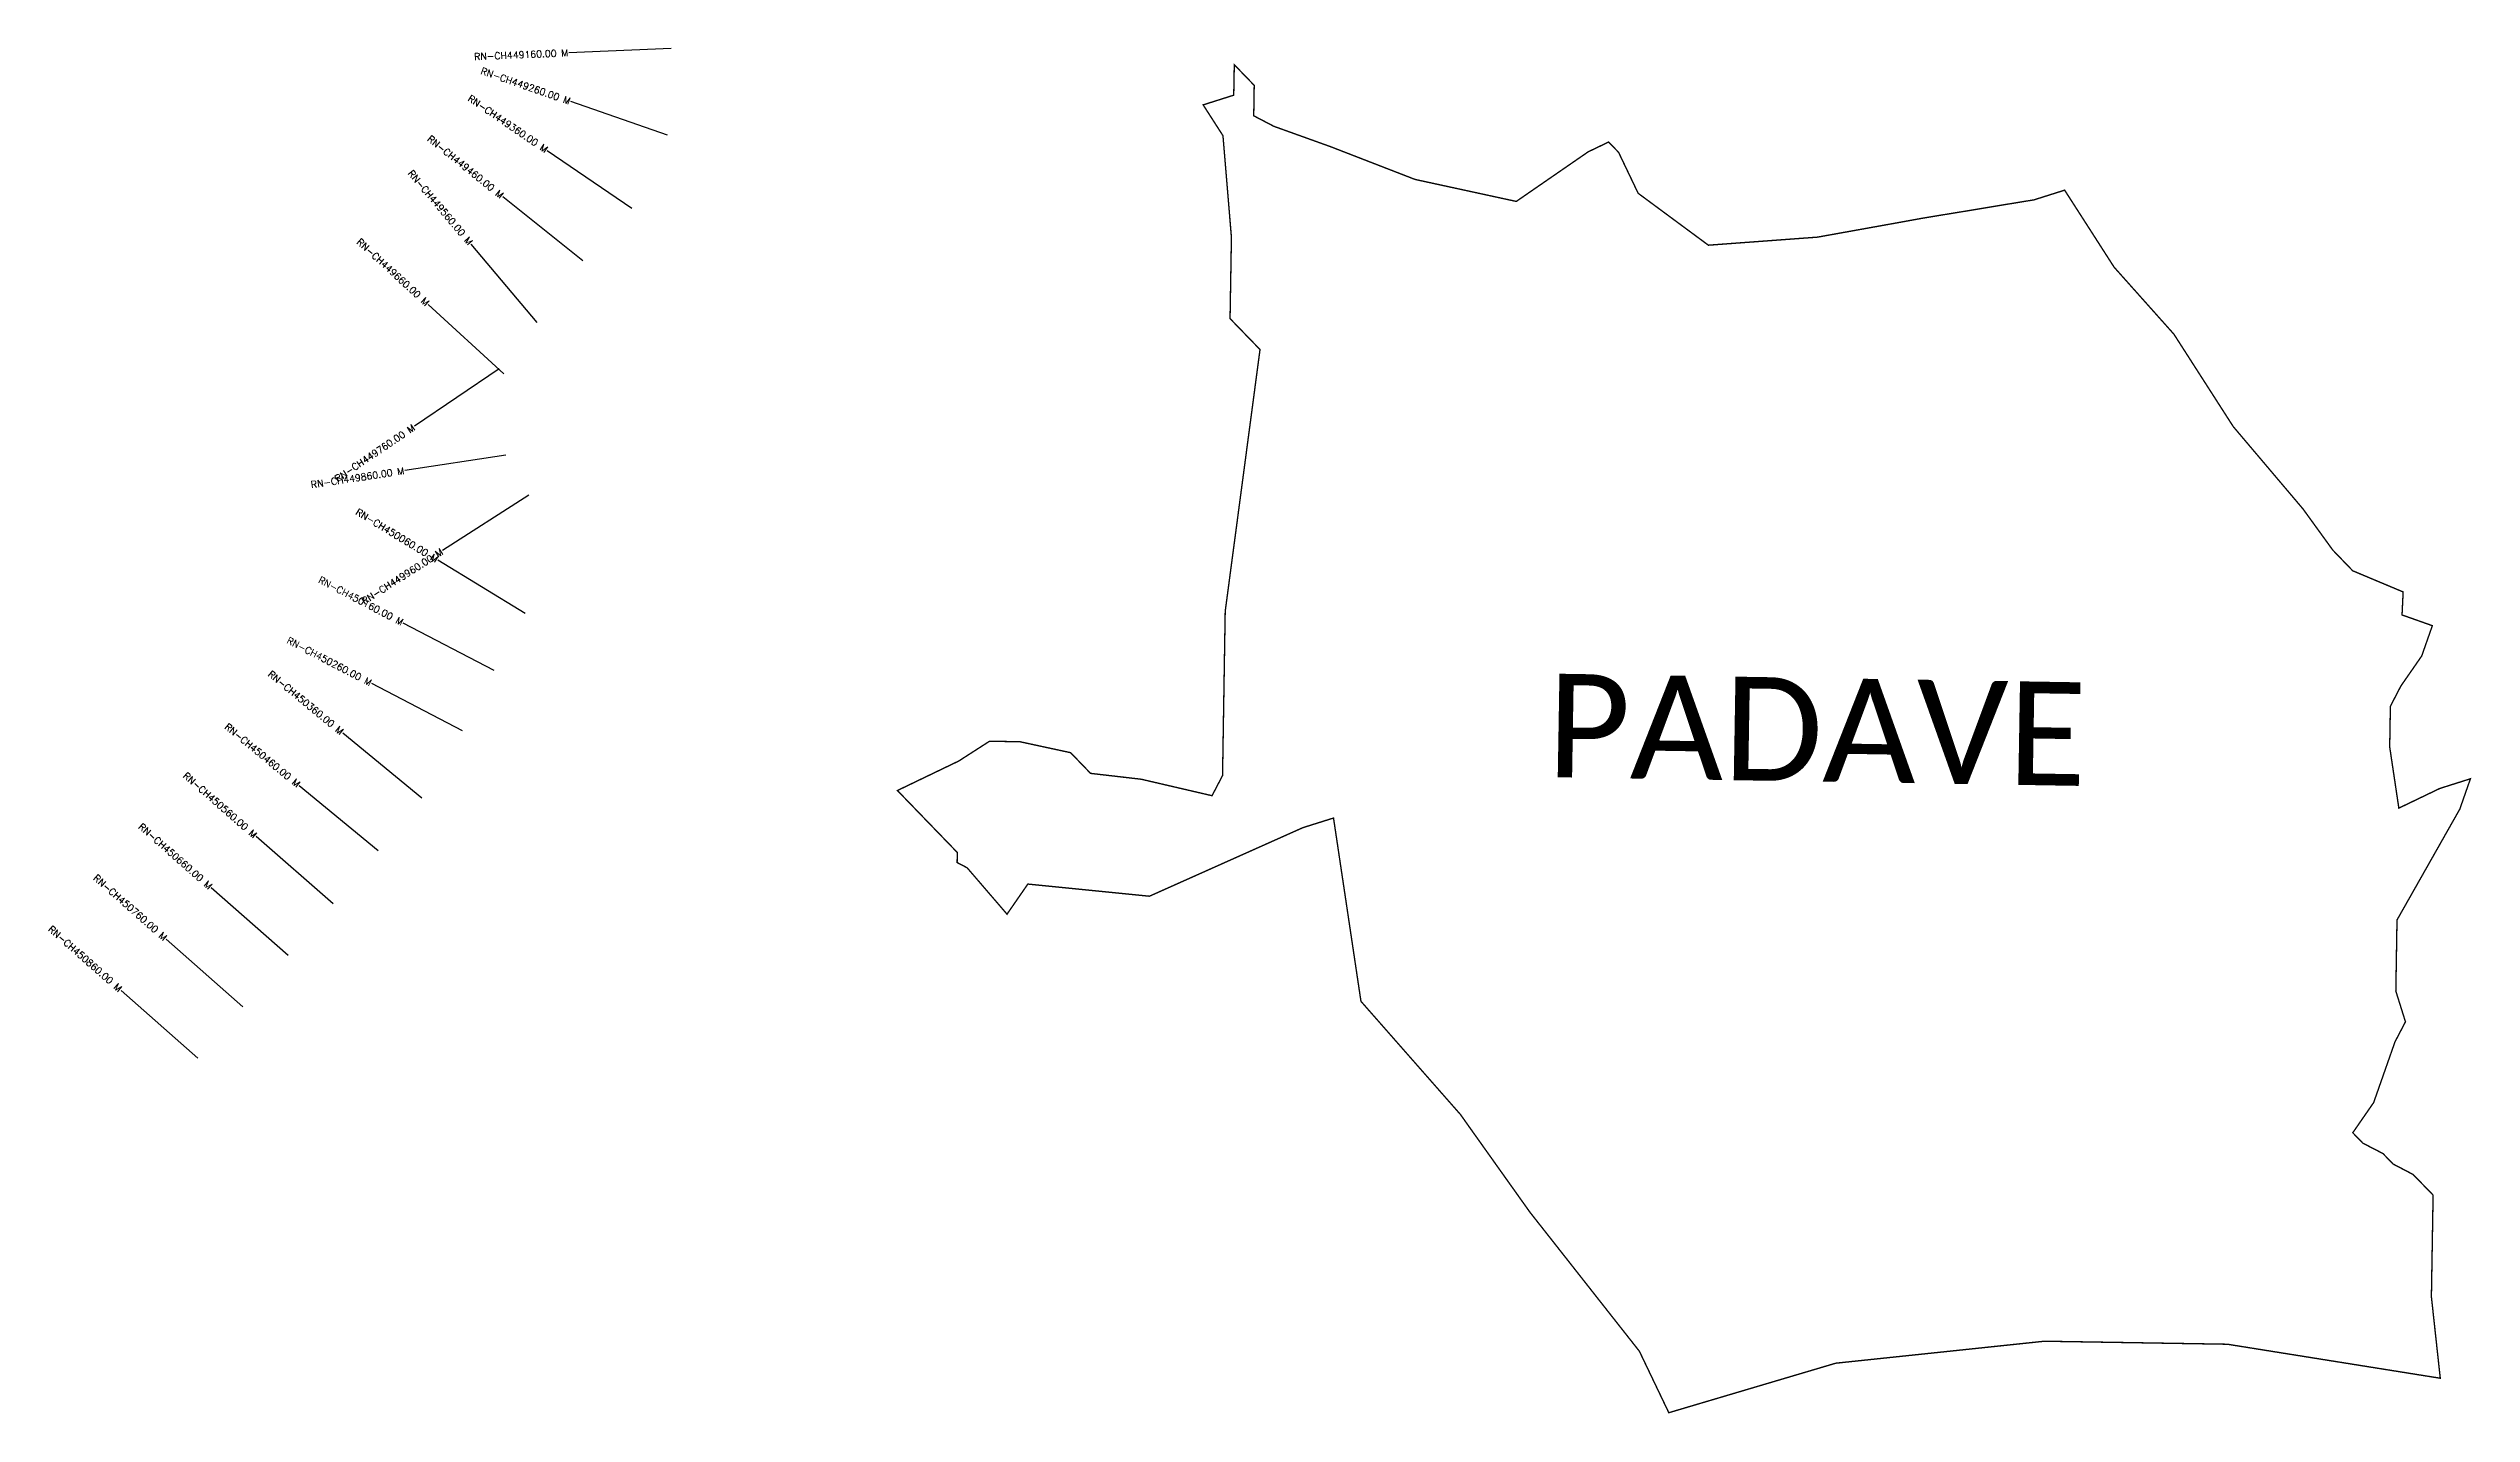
# Model space of a CAD drawing. Header units: metres. Extents: x 312301 to 315851, y 1912533 to 1914532.
import ezdxf
from ezdxf.enums import TextEntityAlignment as Align

# ---------------------------------------------------------------- set-up
doc = ezdxf.new("R2010")
doc.units = ezdxf.units.M
for name, color, linetype in [('CS', 134, 'Continuous'), ('CSMark', 6, 'Continuous'), ('VILLAGE NAME', 250, 'Continuous')]:
    doc.layers.add(name, color=color, linetype=linetype)
doc.styles.get("Standard").update_dxf_attribs({"font": 'simplex.shx'})

msp = doc.modelspace()

# ---------------------------------------------------------------- linework, layer by layer
at = {"color": 6, "const_width": 2, "flags": 128}
msp.add_lwpolyline([(314032.2, 1914136.3), (314034.2, 1914255.3), (314021.8, 1914404.2), (313992.8, 1914449.3), (314037.6, 1914463.5), (314038.4, 1914508.1), (314067.6, 1914477.9), (314066.9, 1914433.3), (314096.4, 1914417.9), (314179.4, 1914388.1), (314303.3, 1914340.1), (314451.6, 1914307.9), (314556.9, 1914380.5), (314586.9, 1914394.9), (314601.5, 1914379.8), (314630.2, 1914319.8), (314733.1, 1914243.8), (314893, 1914255.6), (315013.2, 1914277.2), (315046.2, 1914283.2), (315068.4, 1914286.9), (315096.7, 1914291.5), (315128.2, 1914296.7), (315169.2, 1914303.5), (315210.2, 1914310.2), (315255.1, 1914324.4), (315327.6, 1914211.6), (315415.2, 1914113.5), (315502.2, 1913978.1), (315604.4, 1913857.5), (315648, 1913797.3), (315677.2, 1913767), (315751.1, 1913736), (315749.5, 1913702.3), (315793.9, 1913686.6), (315778.3, 1913642.2), (315747.7, 1913598.1), (315732.4, 1913568.5), (315731.4, 1913509), (315744.8, 1913419.4), (315804.8, 1913448.2), (315849.7, 1913462.4), (315834.1, 1913417.9), (315742.1, 1913255.6), (315740.4, 1913151.4), (315754.5, 1913106.5), (315739.1, 1913077), (315707.9, 1912988.2), (315677.3, 1912944), (315692, 1912928.8), (315721.6, 1912913.5), (315736.2, 1912898.3), (315765.7, 1912882.9), (315795, 1912852.7), (315792.5, 1912703.8), (315805.5, 1912584.5), (315649.5, 1912609.4), (315493.5, 1912634.3), (315225.5, 1912638.7), (314919.7, 1912606.5), (314675.1, 1912534), (314632, 1912624), (314583.6, 1912685.4), (314496.3, 1912796.3), (314471.7, 1912827.5), (314378.6, 1912958.3), (314370, 1912970.5), (314224, 1913136.5), (314183.8, 1913404.9), (314138.9, 1913390.8), (313914.1, 1913290.4), (313735.9, 1913308.2), (313705.4, 1913264.1), (313647, 1913332), (313632.3, 1913339.7), (313632.5, 1913354.5), (313544.8, 1913445.2), (313634.7, 1913488.4), (313679.8, 1913517.4), (313724.5, 1913516.6), (313798.6, 1913500.6), (313827.8, 1913470.3), (313902.1, 1913461.7), (314005.8, 1913437.6), (314021.2, 1913467.1), (314025.1, 1913707.7), (314076.1, 1914091), (314032.2, 1914136.3)], dxfattribs=at)
at = {"layer": 'CS'}
for p, q in [((313213.3, 1914531.9), (313063.5, 1914525.6)), ((313207.9, 1914404.8), (313066.3, 1914454)), ((313155.7, 1914297.5), (313031.8, 1914382.1)), ((313083.7, 1914220.9), (312966.6, 1914314.7)), ((313016.8, 1914130.6), (312920.2, 1914245.4)), ((312967.9, 1914055.6), (312857.4, 1914156.9)), ((312961.1, 1914062.8), (312837, 1913978.6)), ((312971.2, 1913936.2), (312822.9, 1913913.8)), ((313004.5, 1913877.7), (312878.3, 1913796.6)), ((312999.5, 1913704.3), (312871.4, 1913782.3)), ((312953.7, 1913621), (312820.8, 1913690.5)), ((312907.4, 1913532.4), (312774.5, 1913601.8)), ((312847.7, 1913434), (312732, 1913529.4)), ((312784.1, 1913356.8), (312668.4, 1913452.2)), ((312718, 1913279), (312605, 1913377.7)), ((312651.9, 1913203.5), (312539.3, 1913302.6)), ((312585.8, 1913128.4), (312473.3, 1913227.6)), ((312519.8, 1913053.4), (312407.2, 1913152.5))]:
    msp.add_line(p, q, dxfattribs=at)

# ---------------------------------------------------------------- texts
at = {"layer": 'CSMark'}
for s, rotation, p in [('RN-CH449160.00 M', 2.3778, (313062.5, 1914525.6)), ('RN-CH449260.00 M', 340.8411, (313065.3, 1914454.4)), ('RN-CH449360.00 M', 325.6971, (313031, 1914382.6)), ('RN-CH449460.00 M', 321.3083, (312965.8, 1914315.3)), ('RN-CH449560.00 M', 310.0837, (312919.6, 1914246.1)), ('RN-CH449660.00 M', 317.4763, (312856.7, 1914157.6)), ('RN-CH449760.00 M', 34.1697, (312836.2, 1913978)), ('RN-CH449860.00 M', 8.5993, (312821.9, 1913913.6)), ('RN-CH450060.00 M', 328.6918, (312870.5, 1913782.8)), ('RN-CH449960.00 M', 32.7403, (312877.5, 1913796.1)), ('RN-CH450160.00 M', 332.4273, (312819.9, 1913690.9)), ('RN-CH450260.00 M', 332.4273, (312773.6, 1913602.3)), ('RN-CH450360.00 M', 320.4908, (312731.2, 1913530)), ('RN-CH450460.00 M', 320.4908, (312667.6, 1913452.9)), ('RN-CH450560.00 M', 318.8468, (312604.3, 1913378.3)), ('RN-CH450660.00 M', 318.6376, (312538.6, 1913303.3)), ('RN-CH450760.00 M', 318.6376, (312472.5, 1913228.2)), ('RN-CH450860.00 M', 318.6376, (312406.4, 1913153.2))]:
    msp.add_text(s, height=10, rotation=rotation, dxfattribs=at).set_placement(p, align=Align.MIDDLE_RIGHT)
at = {"layer": 'VILLAGE NAME', "insert": (314497.9, 1913616.5), "char_height": 151.655, "attachment_point": 1, "rotation": 359.0535}
msp.add_mtext_dynamic_manual_height_columns('{\\fCalibri|b0|i0|c0|p34;PADAVE}', width=861.063, gutter_width=758.3, heights=[0], dxfattribs=at)

doc.saveas('drawing.dxf')
